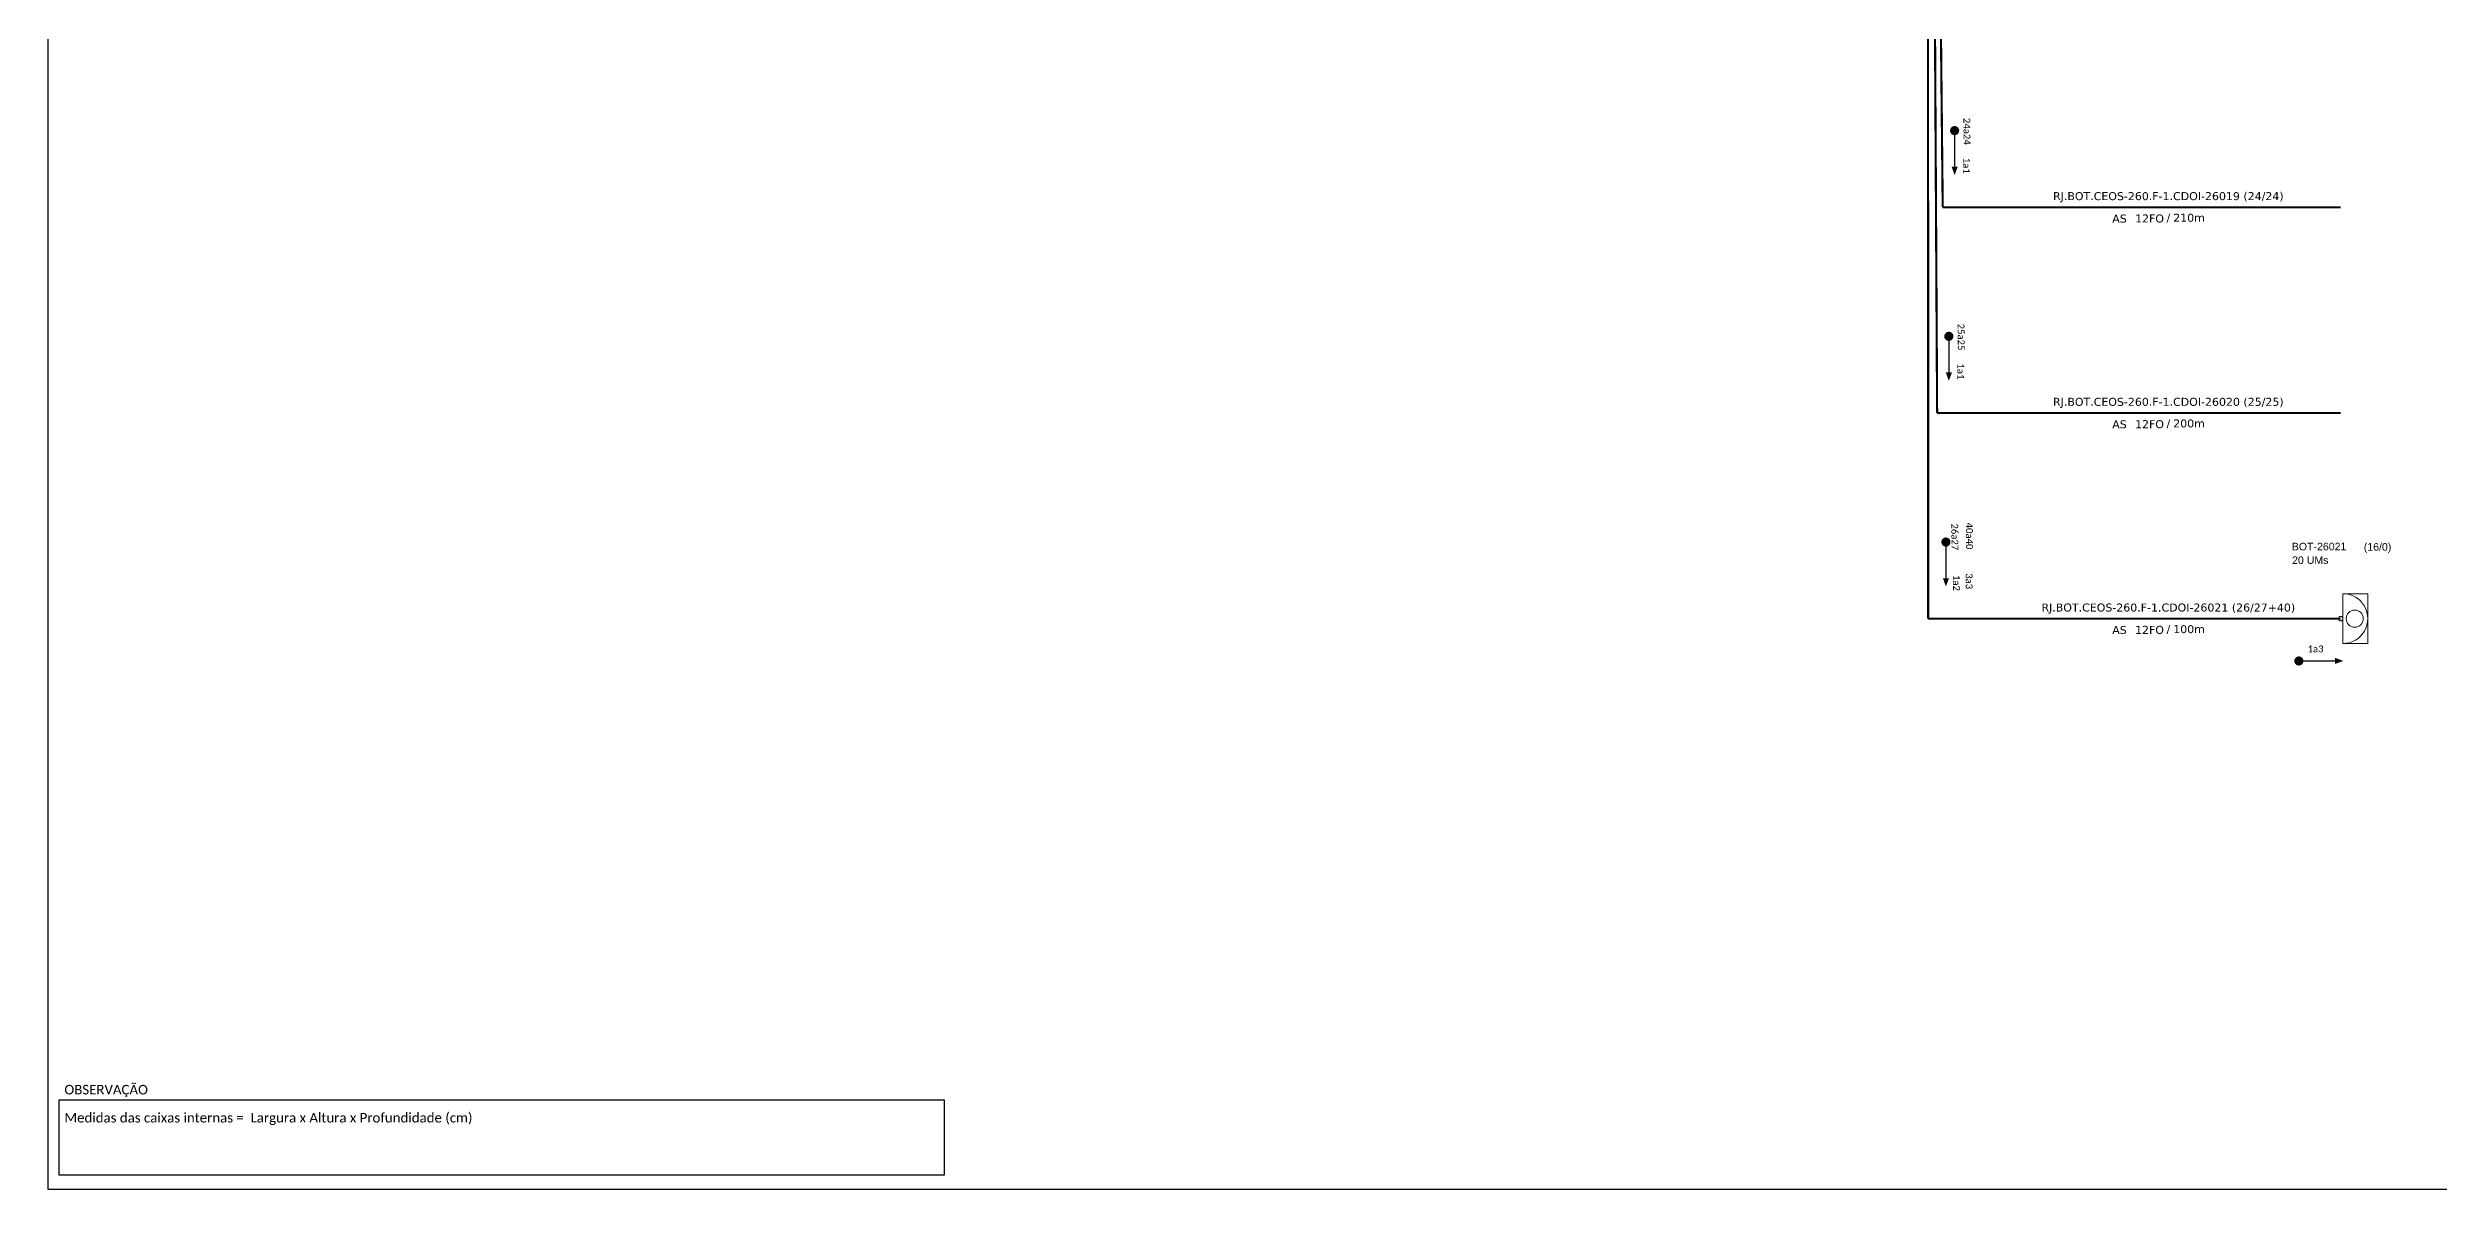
# Model space of a CAD drawing. Header units: metres. Extents: x -10 to 1772, y -3 to 591.
# Drawn here: x -10 to 413.4, y -2.9 to 199.4 of the extents above; entities that cross this region are included whole.
import ezdxf
from ezdxf.enums import TextEntityAlignment as Align

# ---------------------------------------------------------------- set-up
doc = ezdxf.new("R2010")
doc.units = ezdxf.units.M
doc.layers.add("20.0-LEGENDA DOS CDO'S", color=1, linetype='Continuous', lineweight=0)
doc.layers.add('40.1-ETIQUETAS', color=1, linetype='Continuous', lineweight=20)
for name, color, linetype in [('30.4-Selo', 7, 'Continuous'), ('CAP a instalar', 1, 'Continuous'), ('SETA', 7, 'Continuous')]:
    doc.layers.add(name, color=color, linetype=linetype)
doc.styles.add('ARIAL', font='arial.ttf')
doc.styles.add('siredit', font='verdana.ttf')
doc.styles.get("Standard").update_dxf_attribs({"font": 'arial.ttf'})
doc.styles.add('WMF-Calibri0', font='calibri.ttf')
doc.linetypes.add('FENCELINE1', pattern='A,0.25,-0.1,[133,ltypeshp.shx,S=0.1,R=0,X=-0.1,Y=0],-0.1,1', length=1.45)

msp = doc.modelspace()

# ---------------------------------------------------------------- linework, layer by layer
at = {"color": 7}
msp.add_lwpolyline([(-10.03, -2.89), (830.97, -2.89), (830.97, 591.11), (-10.03, 591.11)], close=True, dxfattribs=at)
at = {"const_width": 0.81}
for points in [[(327.74, 185.1, 1), (327.74, 184.29, 1)], [(326.71, 148.65, 1), (326.71, 147.84, 1)], [(326.2, 112.2, 1), (326.2, 111.39, 1)], [(388.31, 90.72, 1), (389.12, 90.72, 1)]]:
    msp.add_lwpolyline(points, format="xyb", close=True, dxfattribs=at)
at = {"color": 0}
msp.add_lwpolyline([(-8.02, 12.97), (148.73, 12.97), (148.73, -0.39), (-8.02, -0.39)], close=True, dxfattribs=at)
at = {"layer": '40.1-ETIQUETAS', "color": 1}
msp.add_lwpolyline([(396.52, 102.62), (400.93, 102.62), (400.93, 93.79), (396.52, 93.79)], close=True, dxfattribs=at)
for centre, major_axis, start_param, end_param in [((396.52, 98.22), (-3.12, 3.12), 2.356194, 5.497787), ((398.61, 98.22), (1.07, 1.07), 3.926991, 10.210176)]:
    msp.add_ellipse(centre, major_axis=major_axis, ratio=1, start_param=start_param, end_param=end_param, dxfattribs=at)
at = {"layer": '40.1-ETIQUETAS', "color": 8}
msp.add_ellipse((396.11, 98.22), major_axis=(-0.288, 0.288), ratio=1, start_param=2.356194490191767, end_param=8.639379797371353, dxfattribs=at)
at = {"layer": 'CAP a instalar', "color": 1, "linetype": 'FENCELINE1', "ltscale": 7, "const_width": 0.378}
for points in [[(323.01, 429.41), (323.05, 98.21)], [(323.01, 98.21), (396.11, 98.22)]]:
    msp.add_lwpolyline(points, dxfattribs=at)
at = {"layer": 'CAP a instalar', "color": 8, "linetype": 'FENCELINE1', "ltscale": 7, "const_width": 0.378}
for points in [[(324.64, 134.66), (323.01, 429.41)], [(325.63, 171.11), (323.01, 429.41)], [(325.63, 171.11), (396.11, 171.12)], [(324.64, 134.66), (396.11, 134.67)]]:
    msp.add_lwpolyline(points, dxfattribs=at)
at = {"layer": 'SETA'}
for points in [[(327.74, 184.7), (327.73, 177.73)], [(326.71, 148.25), (326.7, 141.28)], [(326.2, 111.8), (326.19, 104.83)], [(388.71, 90.72), (395.68, 90.72)]]:
    msp.add_lwpolyline(points, dxfattribs=at)
for points in [[(328.29, 178.29), (327.74, 176.81), (327.21, 178.29)], [(327.26, 141.84), (326.71, 140.36), (326.18, 141.84)], [(326.74, 105.39), (326.2, 103.91), (325.66, 105.39)], [(395.12, 91.27), (396.6, 90.73), (395.12, 90.19)]]:
    msp.add_solid(points, dxfattribs=at)

# ---------------------------------------------------------------- texts
at = {"char_height": 1.215, "width": 20.5406, "attachment_point": 5}
for s, insert, rotation in [('\\C7;\\fCalibri|b0|i0|c0|p34;24a24', (329.92, 184.57), 270.6666), ('\\C7;\\fCalibri|b0|i0|c0|p34;1a1', (329.86, 178.47), 269.9383), ('\\C7;\\fCalibri|b0|i0|c0|p34;25a25', (328.89, 148.12), 270.6666), ('\\C7;\\fCalibri|b0|i0|c0|p34;1a1', (328.83, 142.02), 269.9383), ('\\C7;\\fCalibri|b0|i0|c0|p34;26a27', (327.78, 112.71), 270.6666), ('\\C1;\\fCalibri|b0|i0|c0|p34;40a40', (330.36, 112.86), 270.6666), ('\\C1;\\fCalibri|b0|i0|c0|p34;3a3', (330.31, 104.86), 270.6666), ('\\C7;\\fCalibri|b0|i0|c0|p34;1a2', (328.08, 104.54), 269.9383)]:
    msp.add_mtext(s, dxfattribs=dict(at, insert=insert, rotation=rotation))
at = {"insert": (391.67, 92.85), "char_height": 1.215, "width": 20.5406, "attachment_point": 5}
msp.add_mtext('\\C7;\\fCalibri|b0|i0|c0|p34;1a3\\P', dxfattribs=at)
at = {"char_height": 1.69, "width": 156.1458, "attachment_point": 1, "style": 'WMF-Calibri0'}
for s, insert in [('OBSERVAÇÃO', (-7.09, 15.6)), ('Medidas das caixas internas =  Largura x Altura x Profundidade (cm)', (-7.09, 10.63))]:
    msp.add_mtext(s, dxfattribs=dict(at, insert=insert))
at = {"layer": "20.0-LEGENDA DOS CDO'S", "color": 1, "style": 'ARIAL'}
for s, p in [('BOT-26021', (387.47, 110.32)), ('20 UMs', (387.52, 107.91))]:
    msp.add_text(s, height=1.338, rotation=0.118, dxfattribs=at).set_placement(p)
msp.add_text('          (16/0)', height=1.3383, rotation=0.118, dxfattribs=at).set_placement((400.06, 110.26), align=Align.CENTER)
at = {"layer": '30.4-Selo', "color": 8, "style": 'siredit'}
for s, p in [('RJ.BOT.CEOS-260.F-1.CDOI-26019 (24/24)', (365.59, 173.09)), ('RJ.BOT.CEOS-260.F-1.CDOI-26020 (25/25)', (365.59, 136.64))]:
    msp.add_text(s, height=1.4172, dxfattribs=at).set_placement(p, align=Align.MIDDLE_CENTER)
at = {"layer": '30.4-Selo', "color": 1, "style": 'siredit'}
msp.add_text('RJ.BOT.CEOS-260.F-1.CDOI-26021 (26/27+40)', height=1.4172, dxfattribs=at).set_placement((365.59, 100.19), align=Align.MIDDLE_CENTER)
at = {"layer": '40.1-ETIQUETAS', "color": 8, "style": 'siredit'}
for s, height, p in [('AS', 1.417, (358.22, 169.11)), ('12FO', 1.417, (364.82, 169.13)), ('/', 1.42, (365.93, 169.26)), ('AS', 1.417, (358.22, 132.66)), ('12FO', 1.417, (364.82, 132.68)), ('/', 1.42, (365.93, 132.81))]:
    msp.add_text(s, height=height, dxfattribs=at).set_placement(p, align=Align.MIDDLE_RIGHT)
for s, p in [('210m', (366.46, 169.26)), ('200m', (366.46, 132.81))]:
    msp.add_text(s, height=1.417, dxfattribs=at).set_placement(p, align=Align.MIDDLE_LEFT)
at = {"layer": '40.1-ETIQUETAS', "color": 1, "style": 'siredit'}
for s, height, p in [('AS', 1.417, (358.22, 96.21)), ('12FO', 1.417, (364.82, 96.23)), ('/', 1.42, (365.93, 96.36))]:
    msp.add_text(s, height=height, dxfattribs=at).set_placement(p, align=Align.MIDDLE_RIGHT)
msp.add_text('100m', height=1.417, dxfattribs=at).set_placement((366.46, 96.36), align=Align.MIDDLE_LEFT)

doc.saveas('drawing.dxf')
